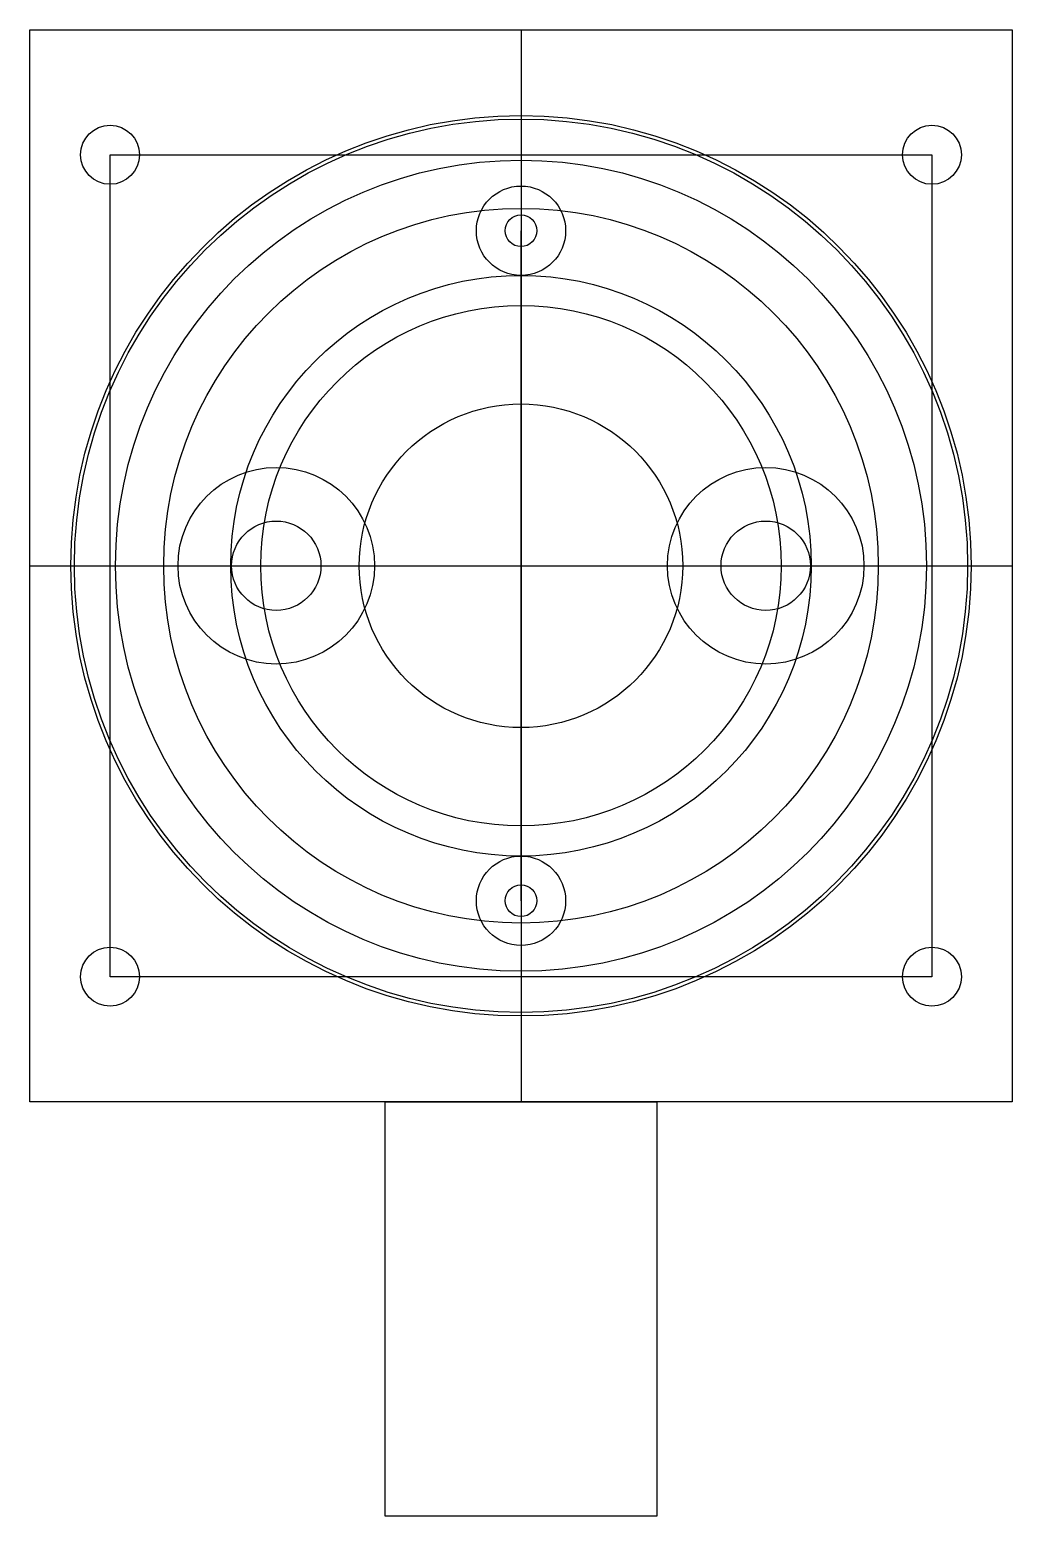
# Model space of a CAD drawing. Extents: x 12.06 to 14.81, y 30.34 to 34.5.
import ezdxf

# ---------------------------------------------------------------- set-up
doc = ezdxf.new("R2010")
doc.units = 0
doc.header["$LTSCALE"] = 5
doc.header["$MEASUREMENT"] = 0
doc.layers.add('Z0_BOTCOMP', color=4, linetype='Continuous')
doc.layers.add('Z0_CUT500', color=4, linetype='Continuous')

msp = doc.modelspace()

# ---------------------------------------------------------------- linework, layer by layer
at = {"layer": 'Z0_BOTCOMP', "color": 4, "linetype": 'Continuous', "lineweight": 25}
for p, q in [((12.0625, 31.5), (12.0625, 34.5)), ((12.0625, 34.5), (14.8125, 34.5)), ((13.4375, 34.5), (13.4375, 31.5)), ((14.8125, 34.5), (14.8125, 31.5)), ((12.2875, 34.15), (14.5875, 34.15)), ((12.2875, 31.85), (12.2875, 34.15)), ((13.4375, 34.15), (13.4375, 31.85)), ((14.5875, 34.15), (14.5875, 31.85)), ((13.4375, 32.0625), (13.4375, 33.9375)), ((13.4375, 33.7283), (13.4375, 32.2717)), ((12.0625, 33), (14.8125, 33)), ((12.2875, 33), (14.5875, 33)), ((12.7092, 33), (14.1658, 33)), ((12.7525, 33), (14.1225, 33)), ((14.5875, 31.85), (12.2875, 31.85)), ((14.8125, 31.5), (12.0625, 31.5)), ((13.0575, 30.34), (13.0575, 31.5)), ((13.0575, 31.5), (13.8175, 31.5)), ((13.8175, 31.5), (13.8175, 30.34)), ((13.8175, 30.34), (13.0575, 30.34))]:
    msp.add_line(p, q, dxfattribs=at)
for centre, radius in [((13.4375, 33), 1.25), ((12.2875, 34.15), 0.0825), ((14.5875, 34.15), 0.0825), ((13.4375, 33), 1.135), ((13.4375, 33.9375), 0.125), ((13.4375, 33), 1), ((13.4375, 33.9375), 0.0445), ((13.4375, 33), 0.8125), ((13.4375, 33), 0.7283), ((13.4375, 33), 0.4528), ((12.7525, 33), 0.275), ((14.1225, 33), 0.275), ((12.7525, 33), 0.125), ((14.1225, 33), 0.125), ((13.4375, 32.0625), 0.125), ((13.4375, 32.0625), 0.0445), ((12.2875, 31.85), 0.0825), ((14.5875, 31.85), 0.0825)]:
    msp.add_circle(centre, radius, dxfattribs=at)
at = {"layer": 'Z0_CUT500', "color": 5, "linetype": 'Continuous', "lineweight": 25}
msp.add_circle((13.4375, 33), 1.26, dxfattribs=at)

doc.saveas('drawing.dxf')
